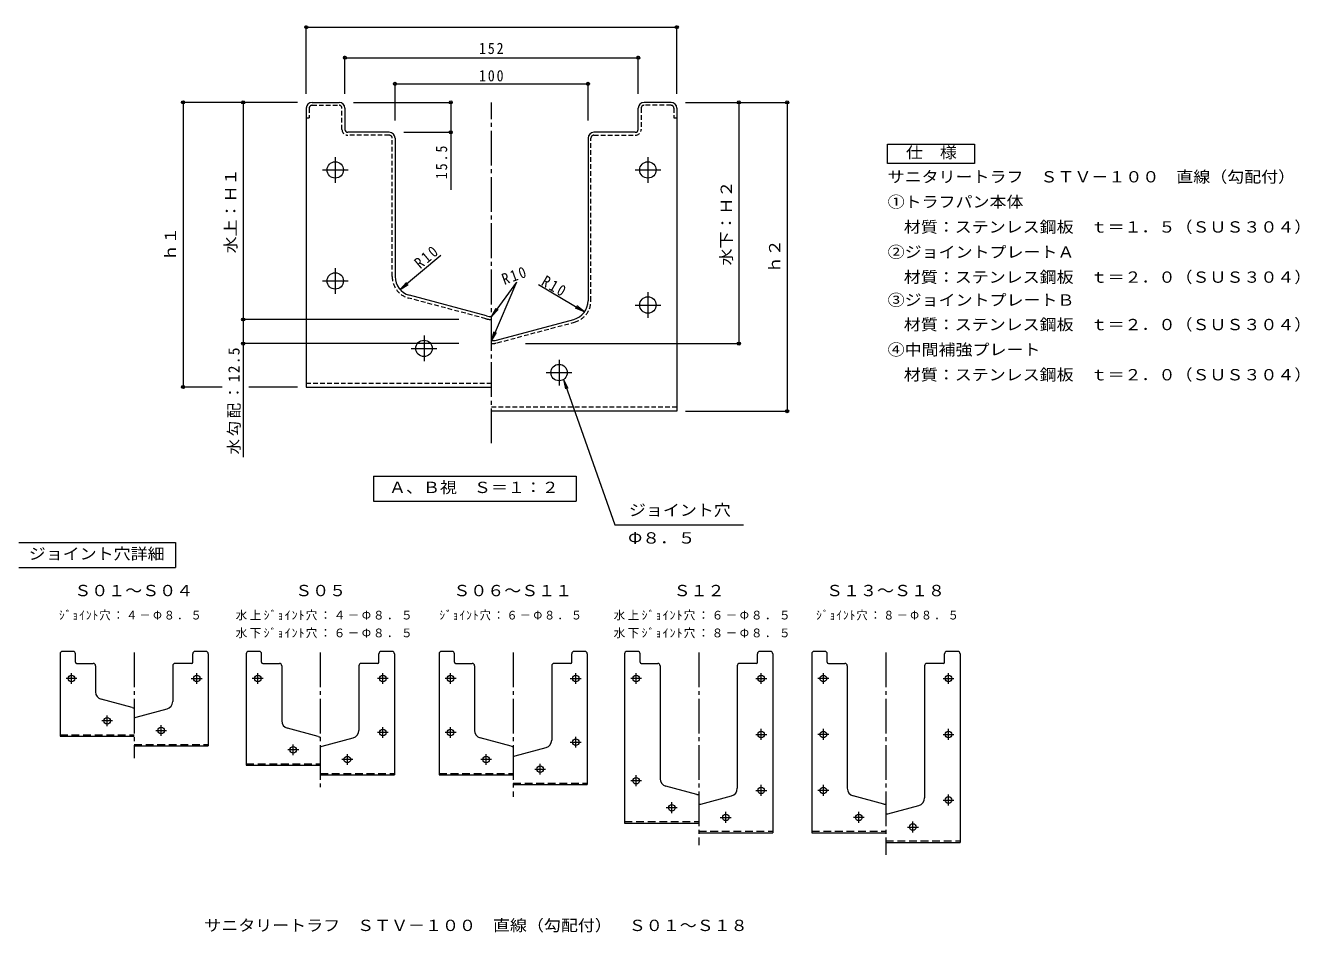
# Model space of a CAD drawing. Units: millimetres, scale not verified, with parts at other scales. Extents: x -1235 to 1250, y -959 to 955.
# Drawn here: x -400 to 1250, y -959 to 216 of the extents above; entities that cross this region are included whole.
import ezdxf
from ezdxf.enums import TextEntityAlignment as Align

# ---------------------------------------------------------------- set-up
doc = ezdxf.new("R2010")
doc.units = ezdxf.units.MM
doc.header["$LTSCALE"] = 5
doc.header["$PDMODE"] = 32
doc.header["$PDSIZE"] = 4
for name, pattern in [('CHAIN1', [8, 5, -1, 1, -1]), ('CHAIN2', [12, 9, -1, 1, -1]), ('DASHED1', [1.8, 1.2, -0.6]), ('DASHED2', [3, 2, -1])]:
    doc.linetypes.add(name, pattern=pattern)
for name, color, linetype, lineweight in [('1-0_1-0ﾚｲﾔ', 4, 'Continuous', 9), ('1-1_1-1ﾚｲﾔ', 7, 'CHAIN2', 9), ('1-F_Hojo', 7, 'Continuous', 9), ('3-0__2-a_N_s', 2, 'Continuous', 9), ('4-0_Yobi_3', 4, 'Continuous', 9), ('4-F', 2, 'Continuous', 9)]:
    doc.layers.add(name, color=color, linetype=linetype, lineweight=lineweight)
doc.layers.add('3-F', color=2, linetype='Continuous')
doc.layers.add('F-F_F-Fﾚｲﾔ', color=2, linetype='Continuous')
doc.styles.add('ＭＳ ゴシック', font='')
doc.styles.get('ＭＳ ゴシック').set_extended_font_data('MS Gothic')

msp = doc.modelspace()

# ---------------------------------------------------------------- linework, layer by layer
at = {"layer": '1-0_1-0ﾚｲﾔ'}
for p, q in [((-29.147, 116.392), (5.853, 116.392)), ((435.853, 116.392), (400.852, 116.392)), ((-36.647, 108.892), (-36.647, -252.358)), ((13.353, 108.892), (13.353, 81.392)), ((393.353, 81.392), (393.353, 108.892)), ((443.353, 108.892), (443.353, -283.608)), ((70.853, 77.642), (17.103, 77.642)), ((78.353, 70.142), (78.353, -63.097)), ((328.353, 70.142), (328.353, -140.563)), ((389.602, 77.642), (335.852, 77.642)), ((78.353, -63.097), (78.353, -109.313)), ((196.882, -160.256), (96.882, -133.462)), ((209.823, -191.506), (309.823, -164.711)), ((-36.647, -252.358), (203.352, -252.358)), ((443.353, -283.608), (203.352, -283.608))]:
    msp.add_line(p, q, dxfattribs=at)
at = {"layer": '1-0_1-0ﾚｲﾔ', "linetype": 'DASHED1'}
for p, q in [((-32.897, 108.892), (-32.897, 96.392)), ((-29.147, 112.642), (5.853, 112.642)), ((9.603, 81.392), (9.603, 108.892)), ((397.103, 108.892), (397.103, 81.392)), ((435.853, 112.642), (400.853, 112.642)), ((439.603, 108.892), (439.603, 96.392)), ((-36.647, 96.392), (-32.897, 96.392)), ((439.603, 96.392), (443.353, 96.392)), ((70.853, 73.892), (17.103, 73.892)), ((74.603, -109.313), (74.603, 70.142)), ((332.103, -140.563), (332.103, 70.142)), ((335.853, 73.892), (389.603, 73.892)), ((195.911, -163.878), (95.912, -137.084)), ((210.793, -195.129), (310.794, -168.334)), ((-36.647, -247.358), (203.352, -247.358)), ((443.353, -278.608), (203.352, -278.608))]:
    msp.add_line(p, q, dxfattribs=at)
at = {"layer": '1-0_1-0ﾚｲﾔ', "linetype": 'CHAIN2'}
for p, q in [((0.853, 45.479), (0.853, 12.317)), ((405.853, 45.479), (405.853, 12.317)), ((-15.722, 28.892), (17.428, 28.892)), ((389.278, 28.892), (422.428, 28.892)), ((0.853, -98.271), (0.853, -131.433)), ((-15.722, -114.858), (17.428, -114.858)), ((405.853, -129.521), (405.853, -162.683)), ((389.278, -146.108), (422.428, -146.108)), ((115.853, -185.771), (115.853, -218.933)), ((99.278, -202.358), (132.428, -202.358)), ((290.853, -217.021), (290.853, -250.183)), ((274.277, -233.608), (307.428, -233.608))]:
    msp.add_line(p, q, dxfattribs=at)
at = {"layer": '1-0_1-0ﾚｲﾔ'}
for centre in [(0.853, 28.892), (405.853, 28.892), (0.853, -114.858), (405.853, -146.108), (115.853, -202.358), (290.853, -233.608)]:
    msp.add_circle(centre, 10.625, dxfattribs=at)
for centre, radius, start, end in [((-29.147, 108.892), 7.5, 90, 180), ((5.853, 108.892), 7.5, 0, 90), ((400.852, 108.892), 7.5, 90, 180), ((435.853, 108.892), 7.5, 0, 90), ((17.103, 81.392), 3.75, 180, 270), ((70.853, 70.142), 7.5, 0, 90), ((335.852, 70.142), 7.5, 90, 180), ((389.602, 81.392), 3.75, 270, 0), ((103.352, -109.313), 25, 180, 254.99988), ((303.352, -140.563), 25, 285.00012, 0), ((203.352, -136.108), 25, 255.00015, 270), ((203.352, -167.358), 25, 270, 284.99985)]:
    msp.add_arc(centre, radius, start, end, dxfattribs=at)
at = {"layer": '1-0_1-0ﾚｲﾔ', "linetype": 'DASHED1'}
for centre, radius, start, end in [((-29.147, 108.892), 3.75, 90, 180), ((5.853, 108.892), 3.75, 0, 90), ((400.853, 108.892), 3.75, 90, 180), ((435.853, 108.892), 3.75, 0, 90), ((17.103, 81.392), 7.5, 180, 270), ((70.853, 70.142), 3.75, 0, 90), ((335.853, 70.142), 3.75, 90, 180), ((389.603, 81.392), 7.5, 270, 0), ((103.353, -109.313), 28.75, 180, 255.00009), ((303.353, -140.563), 28.75, 284.99991, 0), ((203.352, -136.108), 28.75, 255.00009, 270), ((203.352, -167.358), 28.75, 270, 284.99991)]:
    msp.add_arc(centre, radius, start, end, dxfattribs=at)
at = {"layer": '1-1_1-1ﾚｲﾔ'}
msp.add_line((203.352, -325.265), (203.352, 116.392), dxfattribs=at)
at = {"layer": '1-F_Hojo'}
for p, q in [((-36.647, 127.642), (-36.647, 216.076)), ((443.353, 127.642), (443.353, 216.076)), ((-36.647, 213.826), (443.353, 213.826)), ((13.353, 127.642), (13.353, 176.617)), ((13.353, 174.367), (393.353, 174.367)), ((393.353, 127.642), (393.353, 176.617)), ((78.353, 92.971), (78.353, 141.955)), ((78.353, 140.455), (328.353, 140.455)), ((328.353, 92.971), (328.353, 141.955)), ((-85.815, 116.392), (-198.599, 116.392)), ((-196.349, 116.392), (-196.349, -252.358)), ((-47.898, 116.392), (-120.647, 116.392)), ((-118.397, 116.392), (-118.397, -343.463)), ((24.603, 116.392), (152.76, 116.392)), ((150.51, 116.392), (150.51, 3.248)), ((454.603, 116.392), (525.896, 116.392)), ((508.353, 116.392), (588.601, 116.392)), ((523.646, 116.392), (523.646, -196.108)), ((586.351, 116.392), (586.351, -283.608)), ((89.603, 77.642), (152.76, 77.642)), ((137.842, -81.81), (84.817, -126.089)), ((84.817, -126.089), (93.283, -116.893)), ((84.817, -126.089), (95.375, -119.398)), ((235.749, -116.712), (203.352, -161.108)), ((323.799, -154.948), (313.972, -147.223)), ((160.84, -164.858), (-119.897, -164.858)), ((-118.397, -164.858), (-118.397, -196.108)), ((-118.397, -164.858), (-118.397, -196.108)), ((203.352, -161.108), (209.34, -150.135)), ((203.352, -161.108), (211.976, -152.059)), ((160.84, -196.108), (-119.897, -196.108)), ((203.352, -192.358), (209.731, -181.608)), ((247.408, -196.108), (525.896, -196.108)), ((296.387, -242.678), (363.21, -430.842)), ((296.387, -242.678), (302.072, -253.81)), ((296.387, -242.678), (298.997, -254.902)), ((-145.719, -252.358), (-198.599, -252.358)), ((-47.898, -252.358), (-111.222, -252.358)), ((454.603, -283.608), (586.351, -283.608)), ((50.314, -367.873), (313.174, -367.873)), ((50.314, -367.873), (50.314, -400.373)), ((313.174, -367.873), (313.174, -400.373)), ((50.314, -400.373), (313.174, -400.373)), ((363.21, -430.842), (529.561, -430.842))]:
    msp.add_line(p, q, dxfattribs=at)
for points in [[(235.749, -116.712), (203.352, -192.358), (206.732, -180.323)], [(263.988, -119.474), (323.799, -154.948), (312.308, -150.029)]]:
    msp.add_lwpolyline(points, dxfattribs=at)
for p in [(-36.647, 213.826), (443.353, 213.826), (13.353, 174.367), (393.353, 174.367), (78.353, 140.455), (328.353, 140.455), (-196.349, 116.392), (-118.397, 116.392), (150.51, 116.392), (523.646, 116.392), (586.351, 116.392), (150.51, 77.642), (-118.397, -164.858), (-118.397, -196.108), (523.646, -196.108), (-196.349, -252.358), (586.351, -283.608)]:
    msp.add_point(p, dxfattribs=at)
at = {"layer": '3-0__2-a_N_s'}
for p, q in [((716.452, 62.266), (828.952, 62.266)), ((716.452, 37.265), (716.452, 62.266)), ((828.952, 62.266), (828.952, 37.265)), ((828.952, 37.265), (716.452, 37.265))]:
    msp.add_line(p, q, dxfattribs=at)
at = {"layer": '4-0_Yobi_3'}
for p, q in [((-355.683, -597.958), (-355.683, -704.958)), ((-338.683, -594.958), (-352.683, -594.958)), ((-335.683, -608.958), (-335.683, -597.958)), ((-334.183, -610.458), (-312.683, -610.458)), ((-185.183, -610.458), (-206.684, -610.458)), ((-183.683, -608.958), (-183.683, -597.958)), ((-166.683, -594.958), (-180.683, -594.958)), ((-163.683, -597.958), (-163.683, -717.458)), ((-114.481, -597.958), (-114.481, -742.458)), ((-97.482, -594.958), (-111.481, -594.958)), ((-94.482, -608.958), (-94.482, -597.958)), ((-92.982, -610.458), (-71.482, -610.458)), ((56.018, -610.458), (34.518, -610.458)), ((57.518, -608.958), (57.518, -597.958)), ((74.519, -594.958), (60.518, -594.958)), ((77.519, -597.958), (77.519, -754.958)), ((135.325, -597.958), (135.325, -754.958)), ((152.325, -594.958), (138.325, -594.958)), ((155.325, -608.958), (155.325, -597.958)), ((156.825, -610.458), (178.326, -610.458)), ((305.825, -610.458), (284.325, -610.458)), ((307.325, -608.958), (307.325, -597.958)), ((324.326, -594.958), (310.325, -594.958)), ((327.326, -597.958), (327.326, -767.458)), ((375.711, -597.958), (375.711, -817.458)), ((392.711, -594.958), (378.711, -594.958)), ((395.711, -608.958), (395.711, -597.958)), ((397.211, -610.458), (418.711, -610.458)), ((546.211, -610.458), (524.711, -610.458)), ((547.711, -608.958), (547.711, -597.958)), ((564.712, -594.958), (550.711, -594.958)), ((567.712, -597.958), (567.712, -829.958)), ((618.221, -597.958), (618.221, -829.958)), ((635.221, -594.958), (621.221, -594.958)), ((638.221, -608.958), (638.221, -597.958)), ((639.721, -610.458), (661.221, -610.458)), ((788.721, -610.458), (767.221, -610.458)), ((790.221, -608.958), (790.221, -597.958)), ((807.221, -594.958), (793.221, -594.958)), ((810.221, -597.958), (810.221, -842.458)), ((-309.683, -613.458), (-309.684, -647.334)), ((-209.684, -613.458), (-209.684, -659.834)), ((-68.482, -613.458), (-68.482, -684.834)), ((31.518, -613.458), (31.518, -697.334)), ((181.326, -613.458), (181.325, -697.334)), ((281.325, -613.458), (281.325, -709.834)), ((421.711, -613.458), (421.711, -759.834)), ((521.711, -613.458), (521.711, -772.334)), ((664.221, -613.458), (664.22, -772.334)), ((764.221, -613.458), (764.22, -784.834)), ((-262.271, -667.712), (-302.272, -656.993)), ((-257.095, -680.211), (-217.096, -669.493)), ((-355.683, -704.958), (-259.683, -704.958)), ((-21.069, -705.212), (-61.071, -694.493)), ((-15.893, -717.711), (24.106, -706.993)), ((228.738, -717.712), (188.737, -706.993)), ((-259.683, -717.458), (-163.683, -717.458)), ((233.914, -730.211), (273.914, -719.493)), ((-114.481, -742.458), (-18.481, -742.458)), ((-18.481, -754.958), (77.519, -754.958)), ((135.325, -754.958), (231.326, -754.958)), ((231.326, -767.458), (327.326, -767.458)), ((469.123, -780.212), (429.122, -769.493)), ((474.3, -792.711), (514.299, -781.993)), ((711.633, -792.712), (671.632, -781.993)), ((716.81, -805.211), (756.809, -794.493)), ((375.711, -817.458), (471.712, -817.458)), ((471.712, -829.958), (567.712, -829.958)), ((618.221, -829.958), (714.221, -829.958)), ((714.221, -842.458), (810.221, -842.458))]:
    msp.add_line(p, q, dxfattribs=at)
at = {"layer": '4-0_Yobi_3', "color": 7, "linetype": 'CHAIN2'}
for p, q in [((-259.683, -596.226), (-259.683, -733.353)), ((-18.481, -596.226), (-18.481, -770.853)), ((231.326, -596.226), (231.326, -783.353)), ((471.712, -596.226), (471.712, -845.853)), ((714.221, -596.226), (714.221, -858.353))]:
    msp.add_line(p, q, dxfattribs=at)
at = {"layer": '4-0_Yobi_3', "linetype": 'CHAIN1'}
for p, q in [((-340.732, -636.998), (-340.732, -622.924)), ((-178.634, -636.998), (-178.634, -622.924)), ((-99.531, -636.997), (-99.531, -622.924)), ((62.568, -636.997), (62.568, -622.924)), ((150.276, -636.998), (150.276, -622.924)), ((312.375, -636.998), (312.375, -622.924)), ((390.662, -636.998), (390.662, -622.924)), ((552.761, -636.998), (552.761, -622.924)), ((633.172, -636.998), (633.172, -622.924)), ((795.271, -636.998), (795.271, -622.924)), ((-333.696, -629.961), (-347.769, -629.961)), ((-185.67, -629.961), (-171.597, -629.961)), ((-92.494, -629.961), (-106.568, -629.961)), ((69.605, -629.961), (55.532, -629.961)), ((157.313, -629.961), (143.24, -629.961)), ((305.339, -629.961), (319.412, -629.961)), ((397.699, -629.961), (383.625, -629.961)), ((545.725, -629.961), (559.798, -629.961)), ((640.208, -629.961), (626.135, -629.961)), ((788.234, -629.961), (802.307, -629.961)), ((-287.646, -684.958), (-301.719, -684.958)), ((-294.683, -691.994), (-294.683, -677.921)), ((-224.683, -704.494), (-224.683, -690.421)), ((62.568, -706.994), (62.568, -692.921)), ((150.276, -706.994), (150.276, -692.921)), ((-231.72, -697.458), (-217.647, -697.458)), ((69.605, -699.957), (55.532, -699.957)), ((157.313, -699.958), (143.24, -699.958)), ((312.375, -719.494), (312.375, -705.421)), ((545.725, -702.459), (559.798, -702.459)), ((552.761, -709.496), (552.761, -695.423)), ((640.208, -702.459), (626.135, -702.459)), ((633.172, -709.496), (633.172, -695.423)), ((788.234, -702.459), (802.307, -702.459)), ((795.271, -709.496), (795.271, -695.423)), ((-46.444, -722.458), (-60.517, -722.458)), ((-53.481, -729.494), (-53.481, -715.421)), ((305.339, -712.457), (319.412, -712.457)), ((23.555, -734.958), (9.482, -734.958)), ((16.519, -741.994), (16.519, -727.921)), ((203.363, -734.958), (189.29, -734.958)), ((196.326, -741.994), (196.326, -727.921)), ((266.326, -754.494), (266.326, -740.421)), ((259.289, -747.458), (273.362, -747.458)), ((390.662, -769.494), (390.662, -755.421)), ((397.699, -762.458), (383.625, -762.458)), ((545.725, -774.958), (559.798, -774.958)), ((552.761, -781.994), (552.761, -767.921)), ((640.208, -774.958), (626.135, -774.958)), ((633.172, -781.994), (633.172, -767.921)), ((436.712, -804.494), (436.712, -790.421)), ((788.234, -787.457), (802.307, -787.457)), ((795.271, -794.494), (795.271, -780.421)), ((443.748, -797.458), (429.675, -797.458)), ((506.711, -816.994), (506.711, -802.921)), ((679.221, -816.994), (679.221, -802.921)), ((499.675, -809.958), (513.748, -809.958)), ((686.258, -809.958), (672.185, -809.958)), ((742.185, -822.458), (756.257, -822.458)), ((749.221, -829.494), (749.221, -815.421))]:
    msp.add_line(p, q, dxfattribs=at)
at = {"layer": '4-0_Yobi_3', "linetype": 'DASHED2'}
for p, q in [((-355.683, -702.958), (-259.683, -702.958)), ((-259.683, -715.458), (-163.683, -715.458)), ((-114.481, -740.458), (-18.481, -740.458)), ((-18.481, -752.958), (77.519, -752.958)), ((135.325, -752.958), (231.326, -752.958)), ((231.326, -765.458), (327.326, -765.458)), ((375.711, -815.458), (471.712, -815.458)), ((471.712, -827.958), (567.712, -827.958)), ((618.221, -827.958), (714.221, -827.958)), ((714.221, -840.458), (810.221, -840.458))]:
    msp.add_line(p, q, dxfattribs=at)
at = {"layer": '4-0_Yobi_3'}
for centre in [(-340.732, -629.961), (-178.634, -629.961), (-99.531, -629.961), (62.568, -629.961), (150.276, -629.961), (312.375, -629.961), (390.662, -629.961), (552.761, -629.961), (633.172, -629.961), (795.271, -629.961), (-294.683, -684.958), (-224.683, -697.458), (62.568, -699.957), (150.276, -699.958), (312.375, -712.457), (552.761, -702.459), (633.172, -702.459), (795.271, -702.459), (-53.481, -722.458), (16.519, -734.958), (196.326, -734.958), (266.326, -747.458), (390.662, -762.458), (552.761, -774.958), (633.172, -774.958), (795.271, -787.457), (436.712, -797.458), (506.711, -809.958), (679.221, -809.958), (749.221, -822.458)]:
    msp.add_circle(centre, 4.25, dxfattribs=at)
for centre, radius, start, end in [((-352.683, -597.958), 3, 90, 180), ((-338.683, -597.958), 3, 0, 90), ((-334.183, -608.958), 1.5, 180, 270), ((-312.683, -613.458), 3, 359.99916, 90), ((-206.684, -613.458), 3, 90, 180), ((-185.183, -608.958), 1.5, 270, 0), ((-180.683, -597.958), 3, 90, 180), ((-166.683, -597.958), 3, 0, 90), ((-111.481, -597.958), 3, 90, 180), ((-97.482, -597.958), 3, 0, 90), ((-92.982, -608.958), 1.5, 180, 270), ((-71.482, -613.458), 3, 0, 90), ((34.518, -613.458), 3, 90, 180), ((56.018, -608.958), 1.5, 270, 0), ((60.518, -597.958), 3, 90, 180), ((74.519, -597.958), 3, 0, 90), ((138.325, -597.958), 3, 90, 180), ((152.325, -597.958), 3, 0, 90), ((156.825, -608.958), 1.5, 180, 270), ((178.326, -613.458), 3, 359.99916, 90), ((284.325, -613.458), 3, 90, 180), ((305.825, -608.958), 1.5, 270, 0), ((310.325, -597.958), 3, 90, 180), ((324.326, -597.958), 3, 0, 90), ((378.711, -597.958), 3, 90, 180), ((392.711, -597.958), 3, 0, 90), ((397.211, -608.958), 1.5, 180, 270), ((418.711, -613.458), 3, 0, 90), ((524.711, -613.458), 3, 90, 180), ((546.211, -608.958), 1.5, 270, 0), ((550.711, -597.958), 3, 90, 180), ((564.712, -597.958), 3, 0, 90), ((621.221, -597.958), 3, 90, 180), ((635.221, -597.958), 3, 0, 90), ((639.721, -608.958), 1.5, 180, 270), ((661.221, -613.458), 3, 0, 90), ((767.221, -613.458), 3, 90, 180), ((788.721, -608.958), 1.5, 270, 0), ((793.221, -597.958), 3, 90, 180), ((807.221, -597.958), 3, 0, 90), ((-299.684, -647.334), 10, 179.9995, 254.99974), ((-219.684, -659.834), 10, 285.00029, 359.99989), ((-259.683, -658.053), 10, 254.99974, 270), ((-259.683, -670.552), 10, 270, 285.00029), ((-58.482, -684.834), 10, 179.9995, 254.99974), ((-18.481, -695.552), 10, 254.99974, 270), ((21.518, -697.334), 10, 285.00029, 359.99989), ((191.325, -697.334), 10, 179.9995, 254.99974), ((-18.481, -708.052), 10, 270, 285.00029), ((231.326, -708.053), 10, 254.99974, 270), ((271.325, -709.834), 10, 285.00029, 359.99989), ((231.326, -720.552), 10, 270, 285.00029), ((431.711, -759.834), 10, 179.9995, 254.99974), ((511.711, -772.334), 10, 285.00029, 359.99989), ((674.22, -772.334), 10, 179.9995, 254.99974), ((471.712, -770.553), 10, 254.99974, 270), ((754.22, -784.834), 10, 285.00029, 359.99989), ((471.712, -783.052), 10, 270, 285.00029), ((714.221, -783.053), 10, 254.99974, 270), ((714.221, -795.552), 10, 270, 285.00029)]:
    msp.add_arc(centre, radius, start, end, dxfattribs=at)
at = {"layer": '4-F', "color": 7}
for p, q in [((-408.888, -453.915), (-205.999, -453.915)), ((-205.999, -453.915), (-205.999, -486.415)), ((-408.888, -486.415), (-205.999, -486.415))]:
    msp.add_line(p, q, dxfattribs=at)

# ---------------------------------------------------------------- texts
at = {"layer": '1-F_Hojo', "color": 2, "style": 'ＭＳ ゴシック', "width": 1.1}
for s, p in [('水上：Ｈ１', (-122.897, -79.233)), ('水下：Ｈ２', (519.146, -94.858)), ('ｈ１', (-200.85, -89.233)), ('ｈ２', (581.851, -104.858))]:
    msp.add_text(s, height=14.66, rotation=90, dxfattribs=at).set_placement(p, align=Align.BOTTOM_LEFT)
at = {"layer": '1-F_Hojo', "color": 2, "style": 'ＭＳ ゴシック'}
for s, width, p in [('Ａ、Ｂ視\u3000Ｓ＝１：２', 1.1, (70.494, -394.123)), ('ジョイント穴', 1.1, (381.296, -423.59)), ('Φ８．５', 1.15, (380.193, -459.601))]:
    msp.add_text(s, height=14.66, dxfattribs=dict(at, width=width)).set_placement(p, align=Align.BOTTOM_LEFT)
at = {"layer": '1-F_Hojo', "color": 2, "char_height": 14.66, "attachment_point": 7, "style": 'ＭＳ ゴシック'}
for s, insert in [('\\T1.27;\\W0.9;152', (187.102, 178.868)), ('\\T1.27;\\W0.9;100', (187.103, 143.455))]:
    msp.add_mtext(s, dxfattribs=dict(at, insert=insert))
for s, insert, rotation in [('\\T1.28;\\W0.9;15.5', (146.01, 16.97), 90), ('\\T1.27;\\W0.9;R10', (111.222, -100.171), 40), ('\\T1.27;\\W0.9;R10', (219.965, -120.47), 20), ('\\T1.27;\\W0.9;R10', (266.557, -119.89), 330), ('\\T1.17;水勾配：12.5', (-121.398, -339.703), 90)]:
    msp.add_mtext(s, dxfattribs=dict(at, insert=insert, rotation=rotation))
at = {"layer": '3-F', "style": 'ＭＳ ゴシック', "width": 1.1}
for s, p in [('仕\u3000様', (740.202, 39.766)), ('サニタリートラフ\u3000ＳＴＶ－１００\u3000直線（勾配付）', (716.452, 8.305)), ('①トラフパン本体', (716.452, -24.194)), ('材質：ステンレス鋼板\u3000ｔ＝１．５（ＳＵＳ３０４）', (737.42, -56.694)), ('②ジョイントプレートＡ', (716.452, -89.195)), ('材質：ステンレス鋼板\u3000ｔ＝２．０（ＳＵＳ３０４）', (737.42, -121.695)), ('③ジョイントプレートＢ', (716.452, -151.376)), ('材質：ステンレス鋼板\u3000ｔ＝２．０（ＳＵＳ３０４）', (737.42, -183.154)), ('④中間補強プレート', (716.452, -215.654)), ('材質：ステンレス鋼板\u3000ｔ＝２．０（ＳＵＳ３０４）', (737.42, -248.155))]:
    msp.add_text(s, height=14.66, dxfattribs=at).set_placement(p, align=Align.BOTTOM_LEFT)
at = {"layer": '4-F', "style": 'ＭＳ ゴシック', "width": 1.1}
for s, p in [('ジョイント穴詳細', (-396.194, -480.165)), ('Ｓ０１～Ｓ０４', (-337.183, -527.796)), ('Ｓ０５', (-50.982, -527.796)), ('Ｓ０６～Ｓ１１', (153.826, -527.796)), ('Ｓ１２', (439.212, -527.796)), ('Ｓ１３～Ｓ１８', (636.721, -527.796))]:
    msp.add_text(s, height=14.66, dxfattribs=at).set_placement(p, align=Align.BOTTOM_LEFT)
at = {"layer": '4-F', "char_height": 11, "attachment_point": 7, "style": 'ＭＳ ゴシック'}
for s, insert in [('\\T1.22;\\W0.95;ｼﾞｮｲﾝﾄ穴：４－Φ８．５', (-356.867, -554.835)), ('\\T1.21;水上ｼﾞｮｲﾝﾄ穴：４－Φ８．５', (-128.175, -554.835)), ('\\T1.22;\\W0.95;ｼﾞｮｲﾝﾄ穴：６－Φ８．５', (135.84, -554.835)), ('\\T1.21;水上ｼﾞｮｲﾝﾄ穴：６－Φ８．５', (361.46, -554.835)), ('\\T1.22;\\W0.95;ｼﾞｮｲﾝﾄ穴：８－Φ８．５', (623.94, -554.835)), ('\\T1.21;水下ｼﾞｮｲﾝﾄ穴：６－Φ８．５', (-128.175, -577.872)), ('\\T1.21;水下ｼﾞｮｲﾝﾄ穴：８－Φ８．５', (361.46, -577.872))]:
    msp.add_mtext(s, dxfattribs=dict(at, insert=insert))
at = {"layer": 'F-F_F-Fﾚｲﾔ', "style": 'ＭＳ ゴシック', "width": 1.1}
msp.add_text('サニタリートラフ\u3000ＳＴＶ－１００\u3000直線（勾配付）\u3000Ｓ０１～Ｓ１８', height=14.66, dxfattribs=at).set_placement((-168.75, -961.639), align=Align.BOTTOM_LEFT)

doc.saveas('drawing.dxf')
